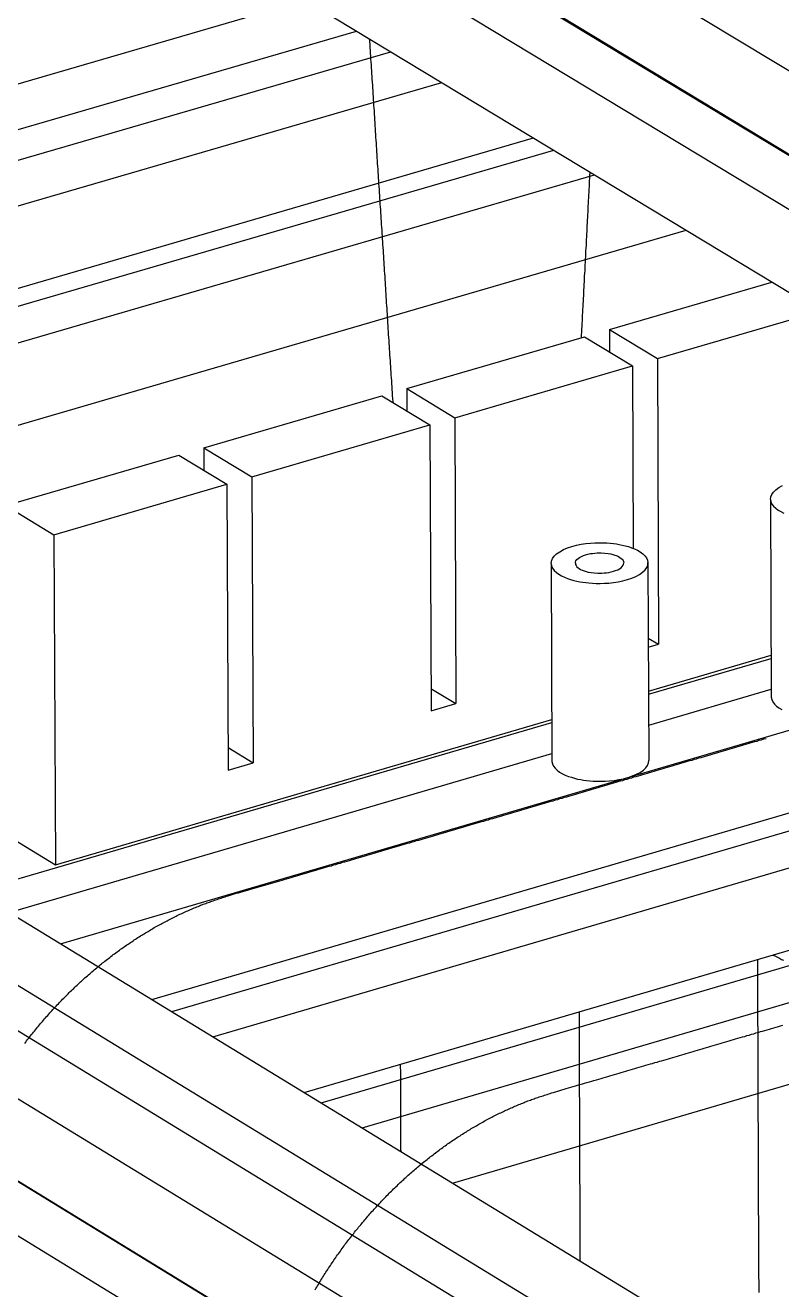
# Model space of a CAD drawing. Header units: millimetres. Extents: x -320 to 323, y -425 to 415.
# Drawn here: x -225.1 to -162.5, y 6 to 110.5 of the extents above; entities that cross this region are included whole.
import ezdxf

# ---------------------------------------------------------------- set-up
doc = ezdxf.new("R2010")
doc.units = ezdxf.units.MM
doc.layers.add('SKETCH', color=5, linetype='Continuous')
doc.layers.add('VISIBLE', color=7, linetype='Continuous')

msp = doc.modelspace()

# ---------------------------------------------------------------- linework, layer by layer
at = {"layer": 'SKETCH', "flags": 128}
for points in [[(-194.66, 79.29), (-194.67, 79.38), (-194.68, 79.64), (-194.7, 79.9), (-194.72, 80.14), (-194.73, 80.38), (-194.75, 80.62), (-194.76, 80.86), (-194.78, 81.1), (-194.79, 81.34), (-194.81, 81.58), (-194.82, 81.82), (-194.84, 82.06), (-194.86, 82.3), (-194.87, 82.53), (-194.89, 82.77), (-194.9, 83.01), (-194.92, 83.25), (-194.93, 83.49), (-194.95, 83.73), (-194.96, 83.97), (-194.98, 84.21), (-194.99, 84.45), (-195.01, 84.69), (-195.03, 84.93), (-195.04, 85.17), (-195.06, 85.41), (-195.07, 85.65), (-195.09, 85.89), (-195.1, 86.13), (-195.12, 86.37), (-195.13, 86.61), (-195.15, 86.85), (-195.16, 87.08), (-195.18, 87.32), (-195.2, 87.56), (-195.21, 87.8), (-195.23, 88.04), (-195.24, 88.28), (-195.26, 88.52), (-195.27, 88.76), (-195.29, 89), (-195.3, 89.24), (-195.32, 89.48), (-195.33, 89.72), (-195.35, 89.96), (-195.37, 90.2), (-195.38, 90.44), (-195.4, 90.68), (-195.41, 90.92), (-195.43, 91.16), (-195.44, 91.4), (-195.46, 91.64), (-195.47, 91.88), (-195.49, 92.12), (-195.5, 92.36), (-195.52, 92.59), (-195.54, 92.83), (-195.55, 93.07), (-195.57, 93.31), (-195.58, 93.55), (-195.6, 93.79), (-195.61, 94.03), (-195.63, 94.27), (-195.64, 94.51), (-195.66, 94.75), (-195.67, 94.99), (-195.69, 95.23), (-195.7, 95.47), (-195.72, 95.71), (-195.74, 95.95), (-195.75, 96.19), (-195.77, 96.43), (-195.78, 96.67), (-195.8, 96.91), (-195.81, 97.15), (-195.83, 97.39), (-195.84, 97.63), (-195.86, 97.87), (-195.87, 98.11), (-195.89, 98.35), (-195.91, 98.59), (-195.92, 98.82), (-195.94, 99.06), (-195.95, 99.3), (-195.97, 99.54), (-195.98, 99.78), (-196, 100.02), (-196.01, 100.26), (-196.03, 100.5), (-196.04, 100.74), (-196.06, 100.98), (-196.08, 101.22), (-196.09, 101.46), (-196.11, 101.7), (-196.12, 101.94), (-196.14, 102.18), (-196.15, 102.42), (-196.17, 102.66), (-196.18, 102.9), (-196.2, 103.14), (-196.21, 103.38), (-196.23, 103.62), (-196.25, 103.86), (-196.26, 104.1), (-196.28, 104.34), (-196.29, 104.58), (-196.31, 104.82), (-196.32, 105.06), (-196.34, 105.3), (-196.35, 105.54), (-196.37, 105.78), (-196.38, 106.02), (-196.4, 106.25), (-196.42, 106.49), (-196.43, 106.73), (-196.45, 106.97), (-196.46, 107.21), (-196.48, 107.45), (-196.49, 107.69), (-196.51, 107.93), (-196.52, 108.17), (-196.54, 108.41), (-196.55, 108.65), (-196.57, 108.89), (-196.59, 109.13), (-196.6, 109.35)], [(-179.09, 84.68), (-179.09, 84.68), (-179.08, 84.91), (-179.07, 85.14), (-179.06, 85.38), (-179.04, 85.61), (-179.03, 85.84), (-179.02, 86.07), (-179.01, 86.3), (-179, 86.53), (-178.98, 86.76), (-178.97, 86.99), (-178.96, 87.22), (-178.95, 87.45), (-178.94, 87.69), (-178.92, 87.92), (-178.91, 88.15), (-178.9, 88.38), (-178.89, 88.61), (-178.87, 88.84), (-178.86, 89.07), (-178.85, 89.3), (-178.84, 89.53), (-178.83, 89.76), (-178.81, 90), (-178.8, 90.23), (-178.79, 90.46), (-178.78, 90.69), (-178.77, 90.92), (-178.75, 91.15), (-178.74, 91.38), (-178.73, 91.61), (-178.72, 91.84), (-178.71, 92.07), (-178.69, 92.31), (-178.68, 92.54), (-178.67, 92.77), (-178.66, 93), (-178.65, 93.23), (-178.63, 93.46), (-178.62, 93.69), (-178.61, 93.92), (-178.6, 94.15), (-178.59, 94.39), (-178.57, 94.62), (-178.56, 94.85), (-178.55, 95.08), (-178.54, 95.31), (-178.53, 95.54), (-178.51, 95.77), (-178.5, 96), (-178.49, 96.23), (-178.48, 96.47), (-178.47, 96.7), (-178.45, 96.93), (-178.44, 97.16), (-178.43, 97.39), (-178.42, 97.62), (-178.4, 97.85), (-178.39, 98.08), (-178.38, 98.31), (-178.38, 98.34)], [(-225.11, 26.37), (-225.03, 26.47), (-224.95, 26.57), (-224.87, 26.68), (-224.79, 26.78), (-224.71, 26.88), (-224.63, 26.99), (-224.55, 27.09), (-224.47, 27.19), (-224.39, 27.29), (-224.31, 27.39), (-224.22, 27.49), (-224.14, 27.59), (-224.06, 27.7), (-223.97, 27.8), (-223.89, 27.9), (-223.81, 28), (-223.72, 28.09), (-223.64, 28.19), (-223.55, 28.29), (-223.47, 28.39), (-223.38, 28.49), (-223.3, 28.59), (-223.21, 28.68), (-223.12, 28.78), (-223.04, 28.88), (-222.95, 28.97), (-222.86, 29.07), (-222.78, 29.16), (-222.69, 29.26), (-222.6, 29.35), (-222.51, 29.45), (-222.42, 29.54), (-222.33, 29.64), (-222.25, 29.73), (-222.16, 29.82), (-222.07, 29.92), (-221.98, 30.01), (-221.89, 30.1), (-221.8, 30.19), (-221.7, 30.28), (-221.61, 30.37), (-221.52, 30.47), (-221.43, 30.56), (-221.34, 30.65), (-221.25, 30.74), (-221.15, 30.82), (-221.06, 30.91), (-220.97, 31), (-220.88, 31.09), (-220.78, 31.18), (-220.69, 31.26), (-220.6, 31.35), (-220.5, 31.44), (-220.41, 31.52), (-220.31, 31.61), (-220.22, 31.69), (-220.13, 31.78), (-220.03, 31.86), (-219.93, 31.95), (-219.84, 32.03), (-219.74, 32.11), (-219.65, 32.2), (-219.55, 32.28), (-219.45, 32.36), (-219.36, 32.44), (-219.26, 32.53), (-219.16, 32.61), (-219.07, 32.69), (-218.97, 32.77), (-218.87, 32.85), (-218.77, 32.93), (-218.68, 33.01), (-218.58, 33.08), (-218.48, 33.16), (-218.38, 33.24), (-218.28, 33.32), (-218.18, 33.39), (-218.08, 33.47), (-217.98, 33.55), (-217.88, 33.62), (-217.79, 33.7), (-217.69, 33.77), (-217.58, 33.85), (-217.48, 33.92), (-217.38, 33.99), (-217.28, 34.07), (-217.18, 34.14), (-217.08, 34.21), (-216.98, 34.28), (-216.88, 34.35), (-216.78, 34.42), (-216.68, 34.5), (-216.57, 34.57), (-216.47, 34.63), (-216.37, 34.7), (-216.27, 34.77), (-216.16, 34.84), (-216.06, 34.91), (-215.96, 34.98), (-215.86, 35.04), (-215.75, 35.11), (-215.65, 35.17), (-215.55, 35.24), (-215.44, 35.3), (-215.34, 35.37), (-215.24, 35.43), (-215.13, 35.5), (-215.03, 35.56), (-214.92, 35.62), (-214.82, 35.68), (-214.71, 35.75), (-214.61, 35.81), (-214.51, 35.87), (-214.4, 35.93), (-214.3, 35.99), (-214.19, 36.05), (-214.08, 36.11), (-213.98, 36.16), (-213.87, 36.22), (-213.77, 36.28), (-213.66, 36.34), (-213.56, 36.39), (-213.45, 36.45), (-213.35, 36.5), (-213.24, 36.56), (-213.13, 36.61), (-213.03, 36.67), (-212.92, 36.72), (-212.82, 36.78), (-212.71, 36.83), (-212.6, 36.88), (-212.5, 36.93), (-212.39, 36.98), (-212.28, 37.03), (-212.18, 37.08), (-212.07, 37.13), (-211.96, 37.18), (-211.85, 37.23), (-211.75, 37.28), (-211.64, 37.33), (-211.53, 37.38), (-211.42, 37.42), (-211.32, 37.47), (-211.21, 37.51), (-211.1, 37.56), (-211, 37.6), (-210.89, 37.65), (-210.78, 37.69), (-210.67, 37.73), (-210.57, 37.78), (-210.47, 37.82), (-210.36, 37.86), (-210.26, 37.89), (-210.15, 37.93), (-210.05, 37.97), (-209.95, 38.01), (-209.84, 38.04), (-209.74, 38.08), (-209.64, 38.12), (-209.53, 38.15), (-209.43, 38.19), (-209.32, 38.22), (-209.21, 38.26), (-209.1, 38.3), (-208.99, 38.33), (-208.88, 38.37), (-208.77, 38.41), (-208.65, 38.44), (-208.53, 38.48), (-208.42, 38.52), (-208.29, 38.56), (-208.13, 38.61), (-207.96, 38.66), (-207.79, 38.71), (-207.62, 38.77), (-207.44, 38.82), (-207.27, 38.87), (-207.08, 38.93), (-206.9, 38.98), (-206.71, 39.04), (-206.52, 39.09), (-206.33, 39.15), (-206.14, 39.2), (-205.95, 39.26), (-205.76, 39.31), (-205.56, 39.37), (-205.37, 39.42), (-205.18, 39.48), (-204.98, 39.53), (-204.79, 39.59), (-204.6, 39.64), (-204.41, 39.7), (-204.22, 39.75), (-204.03, 39.81), (-203.84, 39.86), (-203.66, 39.91), (-203.47, 39.97), (-203.29, 40.02), (-203.1, 40.08), (-202.92, 40.13), (-202.73, 40.19), (-202.55, 40.24), (-202.36, 40.29), (-202.17, 40.35), (-201.99, 40.4), (-201.8, 40.46), (-201.62, 40.51), (-201.43, 40.57), (-201.25, 40.62), (-201.06, 40.67), (-200.88, 40.73), (-200.69, 40.78), (-200.51, 40.84), (-200.32, 40.89), (-200.14, 40.95), (-199.95, 41), (-199.76, 41.05), (-199.58, 41.11), (-199.39, 41.16), (-199.21, 41.22), (-199.02, 41.27), (-198.84, 41.33), (-198.65, 41.38), (-198.47, 41.43), (-198.28, 41.49), (-198.1, 41.54), (-197.91, 41.6), (-197.73, 41.65), (-197.54, 41.71), (-197.35, 41.76), (-197.17, 41.81), (-196.98, 41.87), (-196.8, 41.92), (-196.61, 41.98), (-196.43, 42.03), (-196.24, 42.09), (-196.06, 42.14), (-195.87, 42.19), (-195.69, 42.25), (-195.5, 42.3), (-195.32, 42.36), (-195.13, 42.41), (-194.95, 42.47), (-194.76, 42.52), (-194.57, 42.57), (-194.39, 42.63), (-194.2, 42.68), (-194.02, 42.74), (-193.83, 42.79), (-193.65, 42.85), (-193.46, 42.9), (-193.28, 42.95), (-193.09, 43.01), (-192.91, 43.06), (-192.72, 43.12), (-192.54, 43.17), (-192.35, 43.22), (-192.17, 43.28), (-191.98, 43.33), (-191.8, 43.39), (-191.61, 43.44), (-191.42, 43.5), (-191.24, 43.55), (-191.05, 43.6), (-190.87, 43.66), (-190.68, 43.71), (-190.5, 43.77), (-190.31, 43.82), (-190.13, 43.88), (-189.94, 43.93), (-189.76, 43.98), (-189.57, 44.04), (-189.39, 44.09), (-189.2, 44.15), (-189.02, 44.2), (-188.83, 44.26), (-188.65, 44.31), (-188.46, 44.36), (-188.28, 44.42), (-188.09, 44.47), (-187.91, 44.53), (-187.72, 44.58), (-187.53, 44.64), (-187.35, 44.69), (-187.16, 44.74), (-186.98, 44.8), (-186.79, 44.85), (-186.61, 44.91), (-186.42, 44.96), (-186.24, 45.01), (-186.05, 45.07), (-185.87, 45.12), (-185.68, 45.18), (-185.5, 45.23), (-185.31, 45.29), (-185.13, 45.34), (-184.94, 45.39), (-184.76, 45.45), (-184.57, 45.5), (-184.39, 45.56), (-184.2, 45.61), (-184.02, 45.67), (-183.83, 45.72), (-183.65, 45.77), (-183.46, 45.83), (-183.28, 45.88), (-183.09, 45.94), (-182.9, 45.99), (-182.72, 46.04), (-182.53, 46.1), (-182.35, 46.15), (-182.16, 46.21), (-181.98, 46.26), (-181.79, 46.32), (-181.61, 46.37), (-181.42, 46.42), (-181.24, 46.48), (-181.05, 46.53), (-180.87, 46.59), (-180.68, 46.64), (-180.5, 46.7), (-180.31, 46.75), (-180.13, 46.8), (-179.94, 46.86), (-179.76, 46.91), (-179.57, 46.97), (-179.39, 47.02), (-179.2, 47.07), (-179.02, 47.13), (-178.83, 47.18), (-178.65, 47.24), (-178.46, 47.29), (-178.28, 47.35), (-178.09, 47.4), (-177.91, 47.45), (-177.72, 47.51), (-177.54, 47.56), (-177.35, 47.62), (-177.17, 47.67), (-176.98, 47.73), (-176.8, 47.78), (-176.61, 47.83), (-176.42, 47.89), (-176.24, 47.94), (-176.05, 48), (-175.87, 48.05), (-175.68, 48.1), (-175.5, 48.16), (-175.31, 48.21), (-175.13, 48.27), (-174.94, 48.32), (-174.76, 48.38), (-174.57, 48.43), (-174.39, 48.48), (-174.2, 48.54), (-174.02, 48.59), (-173.83, 48.65), (-173.65, 48.7), (-173.46, 48.75), (-173.28, 48.81), (-173.09, 48.86), (-172.91, 48.92), (-172.72, 48.97), (-172.54, 49.03), (-172.35, 49.08), (-172.17, 49.13), (-171.98, 49.19), (-171.8, 49.24), (-171.61, 49.3), (-171.43, 49.35), (-171.24, 49.4), (-171.06, 49.46), (-170.87, 49.51), (-170.69, 49.57), (-170.5, 49.62), (-170.32, 49.68), (-170.13, 49.73), (-169.95, 49.78), (-169.76, 49.84), (-169.58, 49.89), (-169.39, 49.95), (-169.21, 50), (-169.02, 50.05), (-168.84, 50.11), (-168.65, 50.16), (-168.47, 50.22), (-168.28, 50.27), (-168.1, 50.33), (-167.91, 50.38), (-167.73, 50.43), (-167.54, 50.49), (-167.36, 50.54), (-167.17, 50.6), (-166.99, 50.65), (-166.8, 50.7), (-166.62, 50.76), (-166.43, 50.81), (-166.25, 50.87), (-166.06, 50.92), (-165.88, 50.98), (-165.69, 51.03), (-165.51, 51.08), (-165.32, 51.14), (-165.14, 51.19), (-164.95, 51.25), (-164.77, 51.3), (-164.58, 51.35), (-164.4, 51.41), (-164.21, 51.46), (-164.03, 51.52), (-163.84, 51.57)], [(-163.28, 33.67), (-163.24, 33.66), (-163.07, 33.57), (-162.9, 33.48), (-162.73, 33.4), (-162.56, 33.31), (-162.39, 33.23)], [(-164.42, 5.79), (-164.42, 6.03), (-164.42, 6.27), (-164.42, 6.51), (-164.42, 6.75), (-164.43, 6.99), (-164.43, 7.23), (-164.43, 7.47), (-164.43, 7.71), (-164.43, 7.95), (-164.43, 8.2), (-164.43, 8.44), (-164.43, 8.68), (-164.43, 8.92), (-164.43, 9.16), (-164.43, 9.4), (-164.44, 9.64), (-164.44, 9.88), (-164.44, 10.12), (-164.44, 10.36), (-164.44, 10.6), (-164.44, 10.84), (-164.44, 11.08), (-164.44, 11.32), (-164.44, 11.56), (-164.44, 11.8), (-164.44, 12.04), (-164.45, 12.28), (-164.45, 12.52), (-164.45, 12.76), (-164.45, 13), (-164.45, 13.24), (-164.45, 13.48), (-164.45, 13.72), (-164.45, 13.96), (-164.45, 14.2), (-164.45, 14.44), (-164.45, 14.68), (-164.46, 14.92), (-164.46, 15.16), (-164.46, 15.4), (-164.46, 15.64), (-164.46, 15.88), (-164.46, 16.12), (-164.46, 16.36), (-164.46, 16.6), (-164.46, 16.84), (-164.46, 17.08), (-164.47, 17.32), (-164.47, 17.56), (-164.47, 17.8), (-164.47, 18.04), (-164.47, 18.28), (-164.47, 18.52), (-164.47, 18.76), (-164.47, 19), (-164.47, 19.25), (-164.47, 19.49), (-164.47, 19.73), (-164.48, 19.97), (-164.48, 20.21), (-164.48, 20.45), (-164.48, 20.69), (-164.48, 20.93), (-164.48, 21.17), (-164.48, 21.41), (-164.48, 21.65), (-164.48, 21.89), (-164.48, 22.13), (-164.48, 22.37), (-164.49, 22.61), (-164.49, 22.85), (-164.49, 23.09), (-164.49, 23.33), (-164.49, 23.57), (-164.49, 23.81), (-164.49, 24.05), (-164.49, 24.29), (-164.49, 24.53), (-164.49, 24.77), (-164.49, 25.01), (-164.5, 25.25), (-164.5, 25.49), (-164.5, 25.73), (-164.5, 25.97), (-164.5, 26.21), (-164.5, 26.46), (-164.5, 26.7), (-164.5, 26.94), (-164.5, 27.18), (-164.5, 27.42), (-164.5, 27.66), (-164.51, 27.9), (-164.51, 28.14), (-164.51, 28.38), (-164.51, 28.62), (-164.51, 28.86), (-164.51, 29.1), (-164.51, 29.34), (-164.51, 29.58), (-164.51, 29.82), (-164.51, 30.06), (-164.51, 30.3), (-164.52, 30.54), (-164.52, 30.78), (-164.52, 31.02), (-164.52, 31.26), (-164.52, 31.5), (-164.52, 31.74), (-164.52, 31.98), (-164.52, 32.22), (-164.52, 32.47), (-164.52, 32.71), (-164.52, 32.95), (-164.53, 33.19), (-164.53, 33.3)], [(-179.19, 8.39), (-179.19, 8.59), (-179.19, 8.82), (-179.19, 9.05), (-179.19, 9.28), (-179.19, 9.52), (-179.19, 9.75), (-179.2, 9.98), (-179.2, 10.21), (-179.2, 10.44), (-179.2, 10.67), (-179.2, 10.91), (-179.2, 11.14), (-179.2, 11.37), (-179.2, 11.6), (-179.2, 11.83), (-179.2, 12.06), (-179.21, 12.3), (-179.21, 12.53), (-179.21, 12.76), (-179.21, 12.99), (-179.21, 13.22), (-179.21, 13.45), (-179.21, 13.69), (-179.21, 13.92), (-179.21, 14.15), (-179.21, 14.38), (-179.21, 14.61), (-179.22, 14.85), (-179.22, 15.08), (-179.22, 15.31), (-179.22, 15.54), (-179.22, 15.77), (-179.22, 16), (-179.22, 16.24), (-179.22, 16.47), (-179.22, 16.7), (-179.22, 16.93), (-179.23, 17.16), (-179.23, 17.39), (-179.23, 17.63), (-179.23, 17.86), (-179.23, 18.09), (-179.23, 18.32), (-179.23, 18.55), (-179.23, 18.79), (-179.23, 19.02), (-179.23, 19.25), (-179.24, 19.48), (-179.24, 19.71), (-179.24, 19.94), (-179.24, 20.18), (-179.24, 20.41), (-179.24, 20.64), (-179.24, 20.87), (-179.24, 21.1), (-179.24, 21.34), (-179.24, 21.57), (-179.24, 21.8), (-179.25, 22.03), (-179.25, 22.26), (-179.25, 22.5), (-179.25, 22.73), (-179.25, 22.96), (-179.25, 23.19), (-179.25, 23.42), (-179.25, 23.65), (-179.25, 23.89), (-179.25, 24.12), (-179.26, 24.35), (-179.26, 24.58), (-179.26, 24.81), (-179.26, 25.05), (-179.26, 25.28), (-179.26, 25.51), (-179.26, 25.74), (-179.26, 25.97), (-179.26, 26.21), (-179.26, 26.44), (-179.27, 26.67), (-179.27, 26.9), (-179.27, 27.13), (-179.27, 27.36), (-179.27, 27.6), (-179.27, 27.83), (-179.27, 28.06), (-179.27, 28.29), (-179.27, 28.52), (-179.27, 28.76), (-179.27, 28.98)], [(-201.1, 6.01), (-201.04, 6.12), (-200.97, 6.24), (-200.9, 6.35), (-200.83, 6.46), (-200.77, 6.57), (-200.7, 6.69), (-200.63, 6.8), (-200.56, 6.91), (-200.49, 7.02), (-200.42, 7.13), (-200.35, 7.25), (-200.28, 7.36), (-200.21, 7.47), (-200.14, 7.58), (-200.06, 7.69), (-199.99, 7.8), (-199.92, 7.91), (-199.85, 8.02), (-199.77, 8.13), (-199.7, 8.24), (-199.63, 8.35), (-199.55, 8.45), (-199.48, 8.56), (-199.4, 8.67), (-199.33, 8.78), (-199.25, 8.89), (-199.18, 8.99), (-199.1, 9.1), (-199.02, 9.21), (-198.95, 9.31), (-198.87, 9.42), (-198.79, 9.53), (-198.72, 9.63), (-198.64, 9.74), (-198.56, 9.84), (-198.48, 9.95), (-198.4, 10.05), (-198.32, 10.16), (-198.24, 10.26), (-198.16, 10.36), (-198.08, 10.47), (-198, 10.57), (-197.92, 10.67), (-197.84, 10.77), (-197.76, 10.88), (-197.67, 10.98), (-197.59, 11.08), (-197.51, 11.18), (-197.43, 11.28), (-197.34, 11.38), (-197.26, 11.48), (-197.18, 11.58), (-197.09, 11.68), (-197.01, 11.78), (-196.92, 11.88), (-196.84, 11.98), (-196.75, 12.08), (-196.67, 12.18), (-196.58, 12.28), (-196.49, 12.37), (-196.41, 12.47), (-196.32, 12.57), (-196.23, 12.66), (-196.15, 12.76), (-196.06, 12.85), (-195.97, 12.95), (-195.88, 13.04), (-195.8, 13.14), (-195.71, 13.23), (-195.62, 13.33), (-195.53, 13.42), (-195.44, 13.52), (-195.35, 13.61), (-195.26, 13.7), (-195.17, 13.79), (-195.08, 13.88), (-194.99, 13.98), (-194.9, 14.07), (-194.8, 14.16), (-194.71, 14.25), (-194.62, 14.34), (-194.53, 14.43), (-194.44, 14.52), (-194.34, 14.61), (-194.25, 14.7), (-194.16, 14.78), (-194.07, 14.87), (-193.97, 14.96), (-193.88, 15.05), (-193.78, 15.13), (-193.69, 15.22), (-193.6, 15.3), (-193.5, 15.39), (-193.41, 15.47), (-193.31, 15.56), (-193.22, 15.64), (-193.12, 15.73), (-193.02, 15.81), (-192.93, 15.89), (-192.83, 15.98), (-192.73, 16.06), (-192.64, 16.14), (-192.54, 16.22), (-192.44, 16.3), (-192.35, 16.39), (-192.25, 16.47), (-192.15, 16.55), (-192.05, 16.63), (-191.95, 16.7), (-191.86, 16.78), (-191.76, 16.86), (-191.66, 16.94), (-191.56, 17.02), (-191.46, 17.09), (-191.36, 17.17), (-191.26, 17.25), (-191.16, 17.32), (-191.06, 17.4), (-190.96, 17.47), (-190.86, 17.55), (-190.76, 17.62), (-190.66, 17.69), (-190.56, 17.77), (-190.46, 17.84), (-190.36, 17.91), (-190.26, 17.98), (-190.16, 18.06), (-190.05, 18.13), (-189.95, 18.2), (-189.85, 18.27), (-189.75, 18.34), (-189.65, 18.41), (-189.54, 18.47), (-189.44, 18.54), (-189.34, 18.61), (-189.24, 18.68), (-189.13, 18.74), (-189.03, 18.81), (-188.93, 18.88), (-188.82, 18.94), (-188.72, 19.01), (-188.61, 19.07), (-188.51, 19.14), (-188.41, 19.2), (-188.3, 19.26), (-188.2, 19.33), (-188.09, 19.39), (-187.99, 19.45), (-187.88, 19.51), (-187.78, 19.57), (-187.67, 19.63), (-187.57, 19.69), (-187.46, 19.75), (-187.36, 19.81), (-187.25, 19.87), (-187.15, 19.93), (-187.04, 19.99), (-186.94, 20.04), (-186.83, 20.1), (-186.72, 20.16), (-186.62, 20.21), (-186.51, 20.27), (-186.41, 20.32), (-186.3, 20.38), (-186.19, 20.43), (-186.09, 20.48), (-185.98, 20.54), (-185.87, 20.59), (-185.77, 20.64), (-185.66, 20.69), (-185.55, 20.74), (-185.45, 20.79), (-185.34, 20.84), (-185.23, 20.89), (-185.13, 20.94), (-185.02, 20.99), (-184.91, 21.04), (-184.8, 21.08), (-184.7, 21.13), (-184.59, 21.18), (-184.48, 21.22), (-184.37, 21.27), (-184.27, 21.31), (-184.16, 21.36), (-184.05, 21.4), (-183.95, 21.44), (-183.84, 21.49), (-183.74, 21.53), (-183.63, 21.57), (-183.53, 21.61), (-183.42, 21.64), (-183.32, 21.68), (-183.22, 21.72), (-183.11, 21.76), (-183.01, 21.79), (-182.91, 21.83), (-182.8, 21.86), (-182.69, 21.9), (-182.59, 21.94), (-182.48, 21.97), (-182.37, 22.01), (-182.26, 22.04), (-182.15, 22.08), (-182.04, 22.12), (-181.92, 22.15), (-181.8, 22.19), (-181.68, 22.23), (-181.56, 22.27), (-181.4, 22.32), (-181.23, 22.37), (-181.06, 22.43), (-180.89, 22.48), (-180.71, 22.53), (-180.53, 22.59), (-180.35, 22.64), (-180.17, 22.7), (-179.98, 22.75), (-179.79, 22.81), (-179.6, 22.86), (-179.41, 22.92), (-179.22, 22.97), (-179.02, 23.03), (-178.83, 23.08), (-178.64, 23.14), (-178.44, 23.19), (-178.25, 23.25), (-178.06, 23.3), (-177.86, 23.36), (-177.67, 23.41), (-177.48, 23.47), (-177.29, 23.52), (-177.11, 23.58), (-176.92, 23.63), (-176.74, 23.69), (-176.55, 23.74), (-176.36, 23.8), (-176.18, 23.85), (-175.99, 23.9), (-175.81, 23.96), (-175.62, 24.01), (-175.44, 24.07), (-175.25, 24.12), (-175.07, 24.18), (-174.88, 24.23), (-174.69, 24.29), (-174.51, 24.34), (-174.32, 24.39), (-174.14, 24.45), (-173.95, 24.5), (-173.77, 24.56), (-173.58, 24.61), (-173.4, 24.67), (-173.21, 24.72), (-173.02, 24.78), (-172.84, 24.83), (-172.65, 24.89), (-172.47, 24.94), (-172.28, 24.99), (-172.1, 25.05), (-171.91, 25.1), (-171.73, 25.16), (-171.54, 25.21), (-171.35, 25.27), (-171.17, 25.32), (-170.98, 25.38), (-170.8, 25.43), (-170.61, 25.48), (-170.43, 25.54), (-170.24, 25.59), (-170.06, 25.65), (-169.87, 25.7), (-169.69, 25.76), (-169.5, 25.81), (-169.31, 25.87), (-169.13, 25.92), (-168.94, 25.97), (-168.76, 26.03), (-168.57, 26.08), (-168.39, 26.14), (-168.2, 26.19), (-168.02, 26.25), (-167.83, 26.3), (-167.64, 26.36), (-167.46, 26.41), (-167.27, 26.46), (-167.09, 26.52), (-166.9, 26.57), (-166.72, 26.63), (-166.53, 26.68), (-166.35, 26.74), (-166.16, 26.79), (-165.98, 26.85), (-165.79, 26.9), (-165.6, 26.95), (-165.42, 27.01), (-165.23, 27.06), (-165.05, 27.12), (-164.86, 27.17), (-164.68, 27.23), (-164.49, 27.28), (-164.31, 27.34), (-164.12, 27.39), (-163.94, 27.44), (-163.75, 27.5), (-163.56, 27.55), (-163.38, 27.61), (-163.19, 27.66), (-163.01, 27.72), (-162.82, 27.77), (-162.64, 27.82), (-162.45, 27.88)], [(-194, 17.43), (-194.01, 17.63), (-194.01, 17.86), (-194.01, 18.1), (-194.01, 18.33), (-194.01, 18.56), (-194.01, 18.79), (-194.01, 19.02), (-194.01, 19.25), (-194.01, 19.48), (-194.01, 19.72), (-194.02, 19.95), (-194.02, 20.18), (-194.02, 20.41), (-194.02, 20.64), (-194.02, 20.87), (-194.02, 21.1), (-194.02, 21.34), (-194.02, 21.57), (-194.02, 21.8), (-194.03, 22.03), (-194.03, 22.26), (-194.03, 22.49), (-194.03, 22.73), (-194.03, 22.96), (-194.03, 23.19), (-194.03, 23.42), (-194.03, 23.65), (-194.03, 23.88), (-194.03, 24.12), (-194.04, 24.35), (-194.04, 24.58), (-194.04, 24.65)]]:
    msp.add_lwpolyline(points, dxfattribs=at)
at = {"layer": 'VISIBLE'}
for p, q in [((-308.33, 195), (-45.01, 36.22)), ((-308.28, 188.16), (-45, 29.29)), ((-303.29, 185.03), (-45, 29.18)), ((-308.25, 183.61), (-44.99, 24.67)), ((-308.2, 176.78), (-44.99, 17.75)), ((-291.02, 86.66), (-201.9, 112.55)), ((-290.99, 82.88), (-197.68, 110)), ((-290.97, 80.36), (-194.86, 108.3)), ((-297.14, 74.78), (-190.64, 105.75)), ((-283.4, 71.97), (-183.06, 101.17)), ((-281.73, 70.96), (-181.39, 100.16)), ((-278.37, 68.9), (-178.01, 98.12)), ((-270.82, 64.3), (-170.44, 93.55)), ((-176.79, 85.35), (-163.35, 89.26)), ((-172.82, 82.95), (-159.38, 86.86)), ((-193.54, 80.46), (-178.85, 84.75)), ((-178.85, 84.75), (-178.85, 84.75)), ((-178.85, 84.75), (-174.88, 82.34)), ((-176.79, 85.35), (-176.78, 83.5)), ((-176.79, 85.35), (-172.82, 82.95)), ((-172.82, 82.95), (-172.72, 59.34)), ((-189.57, 78.06), (-174.88, 82.34)), ((-174.88, 82.34), (-174.82, 67.27)), ((-193.54, 80.46), (-193.53, 78.61)), ((-193.54, 80.46), (-189.57, 78.06)), ((-210.31, 75.57), (-195.6, 79.86)), ((-195.6, 79.86), (-195.6, 79.86)), ((-195.6, 79.86), (-191.63, 77.46)), ((-206.34, 73.17), (-191.63, 77.46)), ((-191.63, 77.46), (-191.53, 53.84)), ((-189.57, 78.06), (-189.47, 54.44)), ((-290.95, 76.58), (-44.89, -73.54)), ((-210.31, 75.57), (-210.3, 73.71)), ((-210.31, 75.57), (-206.34, 73.17)), ((-297.14, 74.78), (-44.89, -79.21)), ((-226.67, 70.8), (-212.37, 74.97)), ((-212.37, 74.97), (-212.37, 74.97)), ((-212.37, 74.97), (-208.41, 72.57)), ((-301.26, 73.58), (-44.88, -82.99)), ((-206.34, 73.17), (-206.23, 49.54)), ((-222.71, 68.39), (-208.41, 72.57)), ((-208.41, 72.57), (-208.29, 48.94)), ((-163.22, 71.92), (-163.02, 72.11)), ((-163.22, 71.92), (-163.02, 72.11)), ((-163.02, 72.11), (-162.77, 72.29)), ((-163.02, 72.11), (-162.77, 72.29)), ((-162.77, 72.29), (-162.47, 72.45)), ((-307.45, 71.78), (-44.88, -88.68)), ((-163.47, 71.31), (-163.45, 71.51)), ((-163.47, 71.31), (-163.41, 54.97)), ((-163.47, 71.31), (-163.43, 71.11)), ((-163.45, 71.51), (-163.37, 71.72)), ((-163.45, 71.51), (-163.37, 71.72)), ((-163.43, 71.11), (-163.35, 70.92)), ((-163.37, 71.72), (-163.22, 71.92)), ((-163.37, 71.72), (-163.22, 71.92)), ((-226.67, 70.8), (-222.71, 68.39)), ((-163.35, 70.92), (-163.21, 70.74)), ((-163.21, 70.74), (-163.04, 70.58)), ((-163.04, 70.58), (-162.83, 70.43)), ((-162.83, 70.43), (-162.61, 70.3)), ((-162.61, 70.3), (-162.36, 70.18)), ((-222.71, 68.39), (-222.57, 41.12)), ((-181.15, 66.81), (-180.89, 66.99)), ((-181.15, 66.81), (-180.89, 66.99)), ((-180.89, 66.99), (-180.59, 67.16)), ((-180.59, 67.16), (-180.26, 67.3)), ((-180.26, 67.3), (-179.89, 67.42)), ((-179.89, 67.42), (-179.51, 67.52)), ((-179.51, 67.52), (-179.12, 67.6)), ((-179.12, 67.6), (-178.74, 67.66)), ((-178.74, 67.66), (-178.36, 67.7)), ((-178.36, 67.7), (-177.99, 67.72)), ((-178.17, 66.85), (-177.98, 66.87)), ((-177.99, 67.72), (-177.64, 67.73)), ((-177.98, 66.87), (-177.8, 66.89)), ((-177.8, 66.89), (-177.46, 66.89)), ((-177.64, 67.73), (-177.31, 67.73)), ((-177.46, 66.89), (-177.16, 66.87)), ((-177.31, 67.73), (-177.01, 67.71)), ((-177.16, 66.87), (-176.9, 66.84)), ((-177.01, 67.71), (-176.72, 67.69)), ((-176.72, 67.69), (-176.45, 67.66)), ((-176.45, 67.66), (-176.21, 67.63)), ((-176.21, 67.63), (-175.97, 67.59)), ((-175.97, 67.59), (-175.72, 67.54)), ((-175.72, 67.54), (-175.47, 67.48)), ((-175.47, 67.48), (-175.21, 67.41)), ((-175.21, 67.41), (-174.96, 67.32)), ((-174.96, 67.32), (-174.7, 67.22)), ((-174.7, 67.22), (-174.46, 67.11)), ((-174.46, 67.11), (-174.23, 66.97)), ((-174.23, 66.97), (-174.03, 66.82)), ((-181.6, 66.01), (-181.58, 66.22)), ((-181.6, 66.01), (-181.53, 49.67)), ((-181.6, 66.01), (-181.57, 65.81)), ((-181.58, 66.22), (-181.5, 66.42)), ((-181.58, 66.22), (-181.5, 66.42)), ((-181.57, 65.81), (-181.48, 65.62)), ((-181.5, 66.42), (-181.35, 66.62)), ((-181.5, 66.42), (-181.35, 66.62)), ((-181.35, 66.62), (-181.15, 66.81)), ((-181.35, 66.62), (-181.15, 66.81)), ((-179.6, 66.03), (-179.59, 66.13)), ((-179.6, 66.03), (-179.6, 66.03)), ((-179.6, 66.03), (-179.58, 65.93)), ((-179.59, 66.13), (-179.55, 66.24)), ((-179.58, 65.93), (-179.54, 65.84)), ((-179.55, 66.24), (-179.48, 66.34)), ((-179.54, 65.84), (-179.47, 65.75)), ((-179.48, 66.34), (-179.37, 66.43)), ((-179.37, 66.43), (-179.25, 66.52)), ((-179.25, 66.52), (-179.1, 66.6)), ((-179.1, 66.6), (-178.93, 66.68)), ((-178.93, 66.68), (-178.75, 66.74)), ((-178.75, 66.74), (-178.56, 66.79)), ((-178.56, 66.79), (-178.36, 66.83)), ((-178.36, 66.83), (-178.17, 66.85)), ((-176.9, 66.84), (-176.66, 66.8)), ((-176.66, 66.8), (-176.41, 66.73)), ((-176.41, 66.73), (-176.15, 66.64)), ((-176.15, 66.64), (-176.03, 66.58)), ((-176.03, 66.58), (-175.92, 66.51)), ((-175.92, 66.51), (-175.81, 66.44)), ((-175.81, 66.44), (-175.73, 66.36)), ((-175.73, 66.36), (-175.66, 66.27)), ((-175.72, 65.77), (-175.65, 65.87)), ((-175.72, 65.77), (-175.65, 65.87)), ((-175.66, 66.27), (-175.61, 66.17)), ((-175.65, 65.87), (-175.61, 65.97)), ((-175.65, 65.87), (-175.61, 65.97)), ((-175.61, 66.17), (-175.6, 66.07)), ((-175.61, 65.97), (-175.6, 66.07)), ((-175.61, 65.97), (-175.6, 66.07)), ((-175.6, 66.07), (-175.6, 66.07)), ((-174.03, 66.82), (-173.86, 66.66)), ((-173.86, 66.66), (-173.72, 66.48)), ((-173.72, 66.48), (-173.63, 66.29)), ((-173.7, 65.68), (-173.62, 65.89)), ((-173.63, 66.29), (-173.6, 66.09)), ((-173.62, 65.89), (-173.6, 66.09)), ((-173.6, 66.09), (-173.53, 49.75)), ((-307.4, 64.98), (-44.87, -95.56)), ((-181.48, 65.62), (-181.34, 65.44)), ((-181.34, 65.44), (-181.17, 65.28)), ((-181.17, 65.28), (-180.96, 65.13)), ((-180.96, 65.13), (-180.74, 65)), ((-180.74, 65), (-180.49, 64.88)), ((-180.49, 64.88), (-180.24, 64.78)), ((-180.24, 64.78), (-179.99, 64.69)), ((-179.47, 65.75), (-179.38, 65.67)), ((-179.38, 65.67), (-179.28, 65.59)), ((-179.28, 65.59), (-179.17, 65.52)), ((-179.17, 65.52), (-179.05, 65.47)), ((-179.05, 65.47), (-178.79, 65.37)), ((-178.79, 65.37), (-178.54, 65.31)), ((-178.54, 65.31), (-178.29, 65.26)), ((-178.29, 65.26), (-178.04, 65.23)), ((-178.04, 65.23), (-177.74, 65.21)), ((-177.74, 65.21), (-177.4, 65.22)), ((-177.4, 65.22), (-177.22, 65.23)), ((-177.22, 65.23), (-177.03, 65.25)), ((-177.03, 65.25), (-176.84, 65.28)), ((-176.84, 65.28), (-176.64, 65.32)), ((-176.64, 65.32), (-176.45, 65.37)), ((-176.45, 65.37), (-176.27, 65.43)), ((-176.27, 65.43), (-176.1, 65.5)), ((-176.27, 65.43), (-176.1, 65.5)), ((-176.1, 65.5), (-175.95, 65.58)), ((-176.1, 65.5), (-175.95, 65.58)), ((-175.95, 65.58), (-175.82, 65.67)), ((-175.82, 65.67), (-175.72, 65.77)), ((-175.82, 65.67), (-175.72, 65.77)), ((-175.3, 64.68), (-174.94, 64.8)), ((-174.94, 64.8), (-174.6, 64.95)), ((-174.6, 64.95), (-174.3, 65.11)), ((-174.3, 65.11), (-174.05, 65.29)), ((-174.05, 65.29), (-173.84, 65.48)), ((-173.84, 65.48), (-173.7, 65.68)), ((-222.15, 34.6), (-121.6, 64.04)), ((-179.99, 64.69), (-179.73, 64.62)), ((-179.73, 64.62), (-179.48, 64.56)), ((-179.48, 64.56), (-179.23, 64.51)), ((-179.23, 64.51), (-178.99, 64.47)), ((-178.99, 64.47), (-178.74, 64.44)), ((-178.74, 64.44), (-178.48, 64.41)), ((-178.48, 64.41), (-178.19, 64.39)), ((-178.19, 64.39), (-177.88, 64.37)), ((-177.88, 64.37), (-177.55, 64.37)), ((-177.55, 64.37), (-177.2, 64.38)), ((-177.2, 64.38), (-176.84, 64.4)), ((-176.84, 64.4), (-176.46, 64.44)), ((-176.46, 64.44), (-176.07, 64.5)), ((-176.07, 64.5), (-175.68, 64.58)), ((-175.68, 64.58), (-175.3, 64.68)), ((-302.42, 61.9), (-44.87, -95.6)), ((-307.37, 60.46), (-44.86, -100.15)), ((-173.57, 59.85), (-172.72, 59.34)), ((-214.59, 29.99), (-114.01, 59.45)), ((-173.57, 59.09), (-172.72, 59.34)), ((-212.95, 28.99), (-112.37, 58.46)), ((-173.55, 55.46), (-163.42, 58.43)), ((-173.55, 55.21), (-163.42, 58.17)), ((-209.55, 26.92), (-108.96, 56.4)), ((-191.54, 55.7), (-189.47, 54.44)), ((-173.54, 52.66), (-163.41, 55.62)), ((-191.53, 53.84), (-189.47, 54.44)), ((-163.41, 54.97), (-163.41, 54.97)), ((-163.41, 54.97), (-163.37, 54.77)), ((-163.37, 54.77), (-163.28, 54.58)), ((-163.28, 54.58), (-163.15, 54.4)), ((-163.15, 54.4), (-162.97, 54.24)), ((-191.53, 53.84), (-191.53, 53.84)), ((-162.97, 54.24), (-162.77, 54.09)), ((-162.77, 54.09), (-162.54, 53.96)), ((-229.22, 38.92), (-181.55, 52.87)), ((-222.57, 41.12), (-181.55, 53.12)), ((-202, 22.31), (-101.39, 51.83)), ((-226.39, 37.19), (-181.54, 50.32)), ((-208.3, 50.8), (-206.23, 49.54)), ((-200.6, 21.45), (-99.98, 50.97)), ((-208.29, 48.94), (-206.23, 49.54)), ((-181.53, 49.67), (-181.53, 49.67)), ((-181.53, 49.67), (-181.5, 49.47)), ((-181.5, 49.47), (-181.41, 49.27)), ((-181.41, 49.27), (-181.27, 49.1)), ((-173.98, 48.94), (-173.78, 49.13)), ((-173.98, 48.94), (-173.78, 49.13)), ((-173.78, 49.13), (-173.63, 49.33)), ((-173.78, 49.13), (-173.63, 49.33)), ((-173.63, 49.33), (-173.55, 49.54)), ((-173.63, 49.33), (-173.55, 49.54)), ((-173.55, 49.54), (-173.53, 49.75)), ((-173.53, 49.75), (-173.53, 49.75)), ((-208.29, 48.94), (-208.29, 48.94)), ((-197.22, 19.4), (-96.59, 48.93)), ((-181.27, 49.1), (-181.1, 48.93)), ((-181.1, 48.93), (-180.9, 48.78)), ((-180.9, 48.78), (-180.67, 48.65)), ((-180.67, 48.65), (-180.43, 48.53)), ((-180.43, 48.53), (-180.17, 48.43)), ((-180.17, 48.43), (-179.92, 48.35)), ((-179.92, 48.35), (-179.66, 48.27)), ((-179.66, 48.27), (-179.41, 48.21)), ((-179.41, 48.21), (-179.16, 48.16)), ((-179.16, 48.16), (-178.92, 48.12)), ((-178.92, 48.12), (-178.68, 48.09)), ((-178.68, 48.09), (-178.41, 48.06)), ((-178.41, 48.06), (-178.12, 48.04)), ((-177.14, 48.03), (-176.77, 48.06)), ((-176.77, 48.06), (-176.39, 48.1)), ((-176.39, 48.1), (-176, 48.16)), ((-176, 48.16), (-175.62, 48.23)), ((-175.62, 48.23), (-175.24, 48.33)), ((-175.24, 48.33), (-174.87, 48.46)), ((-174.87, 48.46), (-174.54, 48.6)), ((-174.54, 48.6), (-174.24, 48.76)), ((-174.54, 48.6), (-174.24, 48.76)), ((-174.24, 48.76), (-173.98, 48.94)), ((-174.24, 48.76), (-173.98, 48.94)), ((-178.12, 48.04), (-177.82, 48.03)), ((-177.82, 48.03), (-177.49, 48.02)), ((-177.49, 48.02), (-177.14, 48.03)), ((-189.75, 14.83), (-89.09, 44.4)), ((-226.53, 43.54), (-222.57, 41.12)), ((-222.15, 34.6), (-222.15, 34.6))]:
    msp.add_line(p, q, dxfattribs=at)

doc.saveas('drawing.dxf')
